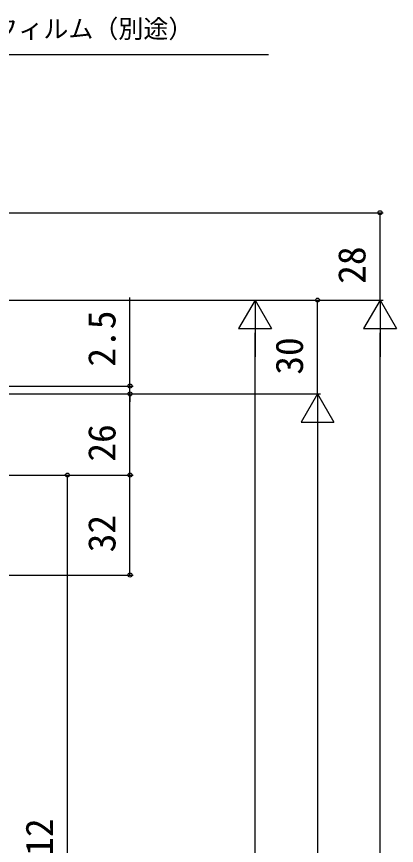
# Model space of a CAD drawing. Units: millimetres, scale not verified. Extents: x -525 to 525, y -783 to 779.
# Drawn here: x -120.3 to 1.3, y 323.2 to 588.6 of the extents above; entities that cross this region are included whole.
import ezdxf
from ezdxf.enums import TextEntityAlignment as Align

# ---------------------------------------------------------------- set-up
doc = ezdxf.new("R2010")
doc.units = ezdxf.units.MM
doc.header["$LTSCALE"] = 4
doc.layers.add('0-7_YKK_D', color=6, linetype='Continuous')
doc.styles.add('ＭＳ ゴシック', font='')
doc.styles.get('ＭＳ ゴシック').set_extended_font_data('MS Gothic')

msp = doc.modelspace()

# ---------------------------------------------------------------- linework, layer by layer
at = {"layer": '0-7_YKK_D'}
for p, q in [((-296.499, 525.8), (-2.999, 525.8)), ((-3.999, 497.8), (-3.999, 525.8)), ((-246.499, 497.8), (-2.999, 497.8)), ((-246.499, 497.8), (-22.999, 497.8)), ((-246.499, 497.8), (-2.999, 497.8)), ((-246.499, 497.8), (-42.999, 497.8)), ((-83.999, 470.3), (-83.999, 498.627)), ((-43.999, 497.8), (-49.249, 488.707)), ((-43.999, 497.8), (-38.749, 488.707)), ((-43.999, 497.8), (-43.999, 479.613)), ((-23.999, 467.8), (-23.999, 497.8)), ((-3.999, 497.8), (-9.249, 488.707)), ((-3.999, 497.8), (1.251, 488.707)), ((-3.999, 497.8), (-3.999, 479.613)), ((-49.249, 488.707), (-38.749, 488.707)), ((-9.249, 488.707), (1.251, 488.707)), ((-43.999, 158.3), (-43.999, 487.3)), ((-3.999, 37.302), (-3.999, 487.3)), ((-231.499, 470.3), (-82.999, 470.3)), ((-83.999, 467.8), (-83.999, 470.3)), ((-231.499, 467.8), (-22.999, 467.8)), ((-231.499, 467.8), (-22.999, 467.8)), ((-231.499, 467.8), (-82.999, 467.8)), ((-231.499, 467.798), (-82.999, 467.798)), ((-83.999, 467.8), (-83.999, 465.25)), ((-83.999, 441.8), (-83.999, 467.798)), ((-23.999, 467.8), (-29.249, 458.707)), ((-23.999, 467.8), (-18.749, 458.707)), ((-23.999, 467.8), (-23.999, 449.613)), ((-29.249, 458.707), (-18.749, 458.707)), ((-23.999, 457.3), (-23.999, 67.3)), ((-246.499, 441.8), (-82.999, 441.8)), ((-246.499, 441.8), (-82.999, 441.8)), ((-246.499, 441.8), (-102.999, 441.8)), ((-103.999, 203.8), (-103.999, 441.8)), ((-83.999, 409.8), (-83.999, 441.8)), ((-260.999, 409.8), (-82.999, 409.8))]:
    msp.add_line(p, q, dxfattribs=at)
msp.add_lwpolyline([(-177.5, 559.99), (-175.697, 561.793), (-161.023, 576.468), (-39.725, 576.468)], dxfattribs=at)
for centre in [(-3.999, 525.8), (-23.999, 497.8), (-83.999, 470.3), (-83.999, 467.8), (-83.999, 467.798), (-103.999, 441.8), (-83.999, 441.8), (-83.999, 441.8), (-83.999, 409.8)]:
    msp.add_circle(centre, 0.637, dxfattribs=at)

# ---------------------------------------------------------------- texts
at = {"layer": '0-7_YKK_D', "style": 'ＭＳ ゴシック'}
msp.add_text('防湿気密フィルム（別途）', height=5.865, dxfattribs=at).set_placement((-159.727, 579.982), align=Align.BOTTOM_LEFT)
for s, p in [('28', (-5.999, 503.039)), ('2.5', (-85.999, 476.514)), ('30', (-25.999, 473.936)), ('26', (-85.999, 446.106)), ('32', (-85.999, 417.073)), ('HS－112', (-105.999, 289.97))]:
    msp.add_text(s, height=8.798, rotation=90, dxfattribs=at).set_placement(p, align=Align.BOTTOM_LEFT)

doc.saveas('drawing.dxf')
